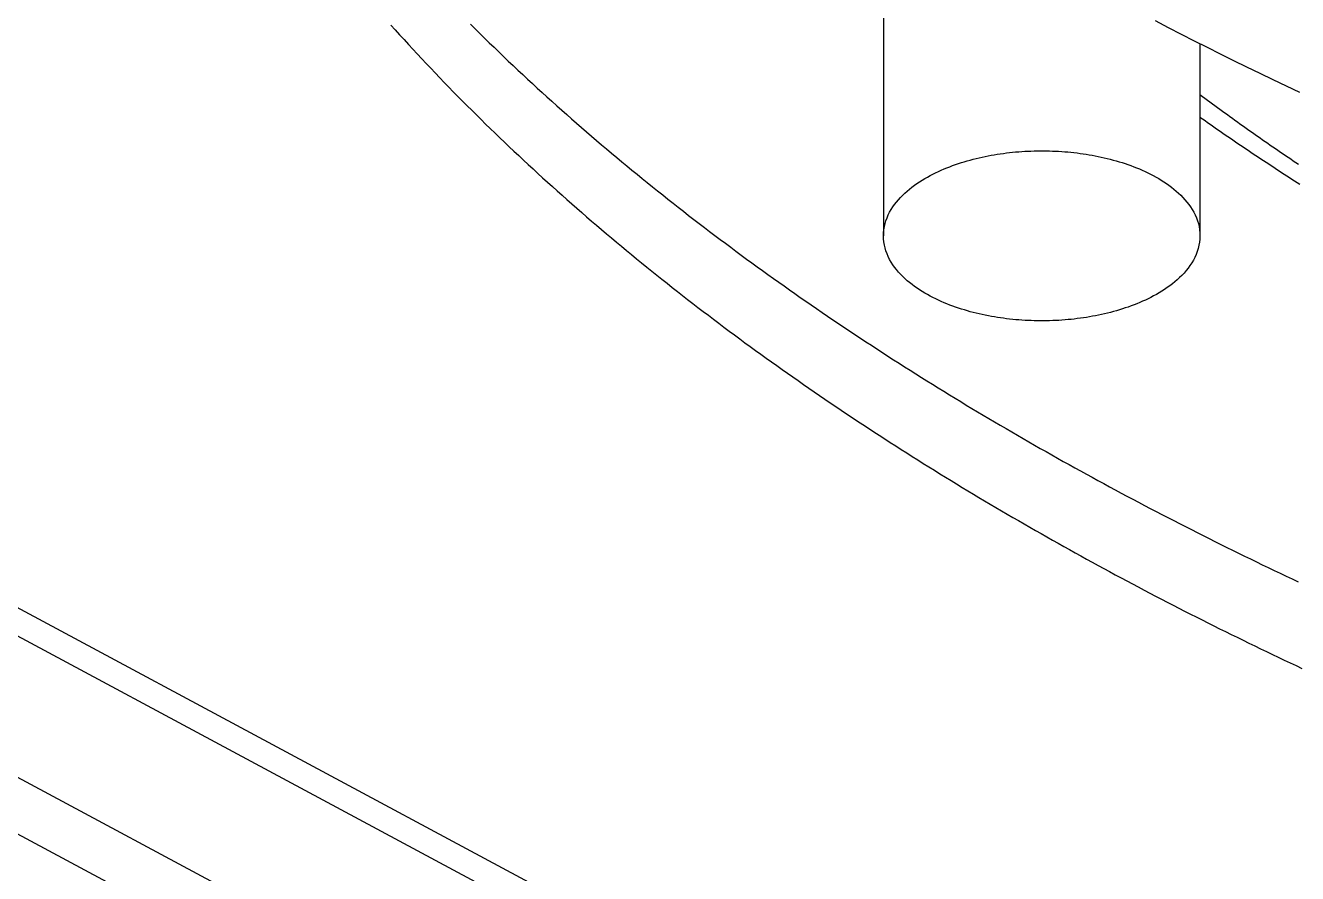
# Model space of a CAD drawing. Header units: millimetres. Extents: x 0 to 841, y 0 to 594.
# Drawn here: x 189.66 to 239.48, y 248.24 to 281.45 of the extents above; entities that cross this region are included whole.
import ezdxf

# ---------------------------------------------------------------- set-up
doc = ezdxf.new("R2010")
doc.units = ezdxf.units.MM
doc.layers.add('FINA', color=7, linetype='CONTINUOUS', lineweight=25)

msp = doc.modelspace()

# ---------------------------------------------------------------- linework, layer by layer
at = {"layer": 'FINA'}
for points in [[(72.531, 321.381), (336.531, 179.64)], [(71.5, 320.827), (335.5, 179.087)], [(71.5, 315.29), (335.5, 173.55)], [(71.5, 315.29), (335.5, 173.55)], [(71.5, 313.075), (335.5, 171.335)], [(223.26, 287.809), (223.26, 273.21)], [(207.087, 281.494), (207.27, 281.312), (207.454, 281.13), (207.638, 280.949), (207.823, 280.769), (208.009, 280.589), (208.195, 280.41), (208.381, 280.231), (208.568, 280.053), (208.756, 279.876), (208.944, 279.699), (209.133, 279.522), (209.322, 279.346), (209.512, 279.171), (209.702, 278.996), (209.893, 278.822), (210.084, 278.649), (210.276, 278.476), (210.469, 278.303), (210.661, 278.131), (210.855, 277.96), (211.048, 277.789), (211.243, 277.619), (211.437, 277.449), (211.633, 277.28), (211.828, 277.112), (212.025, 276.944), (212.221, 276.776), (212.418, 276.609), (212.616, 276.443), (212.814, 276.277), (213.012, 276.111), (213.211, 275.947), (213.411, 275.782), (213.611, 275.619), (213.811, 275.456), (214.011, 275.293), (214.213, 275.131), (214.414, 274.969), (214.616, 274.808), (214.818, 274.647), (215.021, 274.487), (215.224, 274.328), (215.428, 274.169), (215.632, 274.011), (215.836, 273.853), (216.041, 273.695), (216.246, 273.538), (216.452, 273.382), (216.658, 273.226), (216.864, 273.071), (217.071, 272.916), (217.278, 272.761), (217.486, 272.608), (217.694, 272.454), (217.902, 272.301), (218.11, 272.149), (218.319, 271.997), (218.529, 271.846), (218.738, 271.695), (218.949, 271.545), (219.159, 271.395), (219.37, 271.246), (219.581, 271.097), (219.792, 270.948), (220.004, 270.801), (220.216, 270.653), (220.429, 270.506), (220.642, 270.36), (220.855, 270.214), (221.068, 270.069), (221.282, 269.924), (221.496, 269.779), (221.711, 269.635), (221.926, 269.492), (222.141, 269.349), (222.356, 269.206), (222.572, 269.064), (222.788, 268.923), (223.004, 268.781), (223.221, 268.641), (223.438, 268.501), (223.655, 268.361), (223.873, 268.222), (224.09, 268.083), (224.309, 267.944), (224.527, 267.807), (224.746, 267.669), (224.965, 267.532), (225.184, 267.396), (225.404, 267.26), (225.624, 267.124), (225.844, 266.989), (226.064, 266.854), (226.285, 266.72), (226.506, 266.586), (226.727, 266.453), (226.949, 266.32), (227.171, 266.188), (227.393, 266.056), (227.615, 265.924), (227.837, 265.793), (228.06, 265.663), (228.283, 265.532), (228.507, 265.403), (228.73, 265.273), (228.954, 265.144), (229.178, 265.016), (229.403, 264.888), (229.627, 264.76), (229.852, 264.633), (230.077, 264.507), (230.303, 264.38), (230.528, 264.254), (230.754, 264.129), (230.98, 264.004), (231.206, 263.879), (231.433, 263.755), (231.66, 263.632), (231.887, 263.508), (232.114, 263.385), (232.341, 263.263), (232.569, 263.141), (232.797, 263.019), (233.025, 262.898), (233.253, 262.777), (233.482, 262.657), (233.711, 262.537), (233.94, 262.417), (234.169, 262.298), (234.398, 262.18), (234.628, 262.061), (234.858, 261.943), (235.088, 261.826), (235.318, 261.709), (235.548, 261.592), (235.779, 261.476), (236.01, 261.36), (236.241, 261.244), (236.472, 261.129), (236.704, 261.014), (236.935, 260.9), (237.167, 260.786), (237.399, 260.673), (237.632, 260.56), (237.864, 260.447), (238.097, 260.335), (238.329, 260.223), (238.562, 260.111), (238.796, 260), (239.029, 259.889), (239.262, 259.779), (239.496, 259.669)], [(233.896, 281.634), (234.405, 281.37), (234.915, 281.108), (235.426, 280.848), (235.939, 280.59), (236.452, 280.333), (236.966, 280.079), (237.481, 279.827), (237.997, 279.577), (238.513, 279.329), (239.031, 279.082), (239.55, 278.838)], [(203.972, 281.462), (204.142, 281.271), (204.314, 281.082), (204.485, 280.892), (204.658, 280.704), (204.831, 280.516), (205.005, 280.328), (205.179, 280.141), (205.354, 279.955), (205.529, 279.769), (205.706, 279.584), (205.882, 279.399), (206.06, 279.215), (206.238, 279.032), (206.416, 278.849), (206.595, 278.666), (206.775, 278.485), (206.955, 278.303), (207.136, 278.123), (207.318, 277.943), (207.5, 277.763), (207.682, 277.584), (207.865, 277.406), (208.049, 277.228), (208.233, 277.051), (208.418, 276.874), (208.603, 276.698), (208.789, 276.523), (208.975, 276.348), (209.162, 276.173), (209.349, 275.999), (209.537, 275.826), (209.726, 275.653), (209.914, 275.481), (210.104, 275.309), (210.294, 275.138), (210.484, 274.968), (210.675, 274.797), (210.866, 274.628), (211.058, 274.459), (211.25, 274.291), (211.443, 274.123), (211.636, 273.955), (211.83, 273.789), (212.024, 273.622), (212.218, 273.456), (212.413, 273.291), (212.609, 273.127), (212.805, 272.962), (213.001, 272.799), (213.198, 272.636), (213.395, 272.473), (213.593, 272.311), (213.791, 272.15), (213.99, 271.989), (214.188, 271.828), (214.388, 271.668), (214.588, 271.509), (214.788, 271.35), (214.988, 271.191), (215.189, 271.033), (215.391, 270.876), (215.593, 270.719), (215.795, 270.563), (215.997, 270.407), (216.2, 270.251), (216.404, 270.097), (216.607, 269.942), (216.811, 269.788), (217.016, 269.635), (217.221, 269.482), (217.426, 269.33), (217.632, 269.178), (217.838, 269.026), (218.044, 268.876), (218.251, 268.725), (218.458, 268.575), (218.665, 268.426), (218.873, 268.277), (219.081, 268.129), (219.289, 267.981), (219.498, 267.833), (219.707, 267.686), (219.917, 267.54), (220.126, 267.394), (220.336, 267.248), (220.547, 267.103), (220.758, 266.958), (220.969, 266.814), (221.18, 266.671), (221.392, 266.528), (221.604, 266.385), (221.816, 266.243), (222.029, 266.101), (222.242, 265.96), (222.455, 265.819), (222.669, 265.678), (222.883, 265.538), (223.097, 265.399), (223.312, 265.26), (223.526, 265.121), (223.742, 264.983), (223.957, 264.846), (224.173, 264.709), (224.389, 264.572), (224.605, 264.436), (224.821, 264.3), (225.038, 264.164), (225.255, 264.03), (225.473, 263.895), (225.69, 263.761), (225.908, 263.628), (226.127, 263.494), (226.345, 263.362), (226.564, 263.23), (226.783, 263.098), (227.002, 262.966), (227.222, 262.835), (227.441, 262.705), (227.661, 262.575), (227.882, 262.445), (228.102, 262.316), (228.323, 262.187), (228.544, 262.059), (228.765, 261.931), (228.987, 261.804), (229.209, 261.677), (229.431, 261.55), (229.653, 261.424), (229.876, 261.298), (230.098, 261.173), (230.321, 261.048), (230.545, 260.923), (230.768, 260.799), (230.992, 260.676), (231.216, 260.552), (231.44, 260.429), (231.664, 260.307), (231.889, 260.185), (232.114, 260.063), (232.339, 259.942), (232.564, 259.822), (232.79, 259.701), (233.015, 259.581), (233.241, 259.462), (233.467, 259.343), (233.694, 259.224), (233.92, 259.105), (234.147, 258.988), (234.374, 258.87), (234.601, 258.753), (234.829, 258.636), (235.056, 258.52), (235.284, 258.404), (235.512, 258.288), (235.74, 258.173), (235.969, 258.058), (236.197, 257.944), (236.426, 257.83), (236.655, 257.717), (236.884, 257.603), (237.113, 257.491), (237.343, 257.378), (237.573, 257.266), (237.803, 257.155), (238.033, 257.043), (238.263, 256.933), (238.494, 256.822), (238.724, 256.712), (238.955, 256.602), (239.186, 256.493), (239.417, 256.384), (239.649, 256.275)], [(235.657, 280.731), (235.657, 273.21)], [(235.657, 278.742), (235.754, 278.67), (235.851, 278.598), (235.948, 278.526), (236.046, 278.454), (236.143, 278.382), (236.24, 278.31), (236.338, 278.238), (236.436, 278.167), (236.533, 278.096), (236.631, 278.024), (236.729, 277.953), (236.827, 277.882), (236.926, 277.812), (237.024, 277.741), (237.122, 277.67), (237.221, 277.6), (237.319, 277.53), (237.418, 277.46), (237.516, 277.389), (237.615, 277.32), (237.714, 277.25), (237.813, 277.18), (237.912, 277.111), (238.011, 277.041), (238.111, 276.972), (238.21, 276.903), (238.309, 276.834), (238.409, 276.765), (238.509, 276.696), (238.608, 276.628), (238.708, 276.559), (238.808, 276.491), (238.908, 276.423), (239.008, 276.354), (239.108, 276.286), (239.208, 276.219), (239.309, 276.151), (239.409, 276.083), (239.509, 276.016)], [(235.657, 277.857), (235.756, 277.787), (235.854, 277.718), (235.953, 277.648), (236.052, 277.579), (236.151, 277.51), (236.25, 277.441), (236.349, 277.373), (236.448, 277.304), (236.547, 277.235), (236.647, 277.167), (236.746, 277.099), (236.846, 277.031), (236.945, 276.963), (237.045, 276.895), (237.145, 276.827), (237.244, 276.759), (237.344, 276.692), (237.444, 276.624), (237.545, 276.557), (237.645, 276.49), (237.745, 276.423), (237.845, 276.356), (237.946, 276.289), (238.046, 276.222), (238.147, 276.156), (238.248, 276.089), (238.348, 276.023), (238.449, 275.957), (238.55, 275.891), (238.651, 275.825), (238.752, 275.759), (238.853, 275.693), (238.954, 275.627), (239.056, 275.562), (239.157, 275.497), (239.259, 275.431), (239.36, 275.366), (239.462, 275.301), (239.563, 275.236)], [(223.26, 273.21), (223.265, 273.33), (223.277, 273.45), (223.297, 273.569), (223.324, 273.686), (223.359, 273.801), (223.401, 273.914), (223.449, 274.025), (223.504, 274.132), (223.563, 274.237), (223.628, 274.339), (223.698, 274.437), (223.771, 274.532), (223.849, 274.625), (223.93, 274.714), (224.014, 274.8), (224.101, 274.883), (224.191, 274.963), (224.283, 275.041), (224.378, 275.116), (224.474, 275.188), (224.573, 275.257), (224.673, 275.324), (224.775, 275.389), (224.878, 275.451), (224.982, 275.511), (225.088, 275.569), (225.195, 275.625), (225.303, 275.679), (225.412, 275.73), (225.522, 275.78), (225.632, 275.828), (225.744, 275.873), (225.856, 275.917), (225.969, 275.96), (226.082, 276), (226.196, 276.039), (226.311, 276.076), (226.426, 276.112), (226.542, 276.146), (226.658, 276.178), (226.774, 276.209), (226.891, 276.238), (227.008, 276.266), (227.126, 276.293), (227.244, 276.318), (227.362, 276.341), (227.481, 276.363), (227.599, 276.384), (227.718, 276.403), (227.837, 276.422), (227.957, 276.438), (228.076, 276.454), (228.196, 276.468), (228.316, 276.48), (228.436, 276.492), (228.556, 276.502), (228.676, 276.511), (228.796, 276.518), (228.917, 276.525), (229.037, 276.53), (229.157, 276.533), (229.278, 276.536), (229.398, 276.537), (229.519, 276.537), (229.639, 276.536), (229.76, 276.533), (229.88, 276.53), (230.001, 276.525), (230.121, 276.518), (230.241, 276.511), (230.362, 276.502), (230.482, 276.492), (230.602, 276.48), (230.721, 276.468), (230.841, 276.454), (230.961, 276.438), (231.08, 276.422), (231.199, 276.403), (231.318, 276.384), (231.437, 276.363), (231.555, 276.341), (231.674, 276.318), (231.791, 276.293), (231.909, 276.266), (232.026, 276.238), (232.143, 276.209), (232.26, 276.178), (232.376, 276.146), (232.491, 276.112), (232.606, 276.076), (232.721, 276.039), (232.835, 276), (232.949, 275.96), (233.062, 275.917), (233.174, 275.873), (233.285, 275.828), (233.396, 275.78), (233.506, 275.73), (233.615, 275.679), (233.722, 275.625), (233.829, 275.569), (233.935, 275.511), (234.04, 275.451), (234.143, 275.389), (234.244, 275.324), (234.344, 275.257), (234.443, 275.188), (234.539, 275.116), (234.634, 275.041), (234.726, 274.963), (234.816, 274.883), (234.903, 274.8), (234.988, 274.714), (235.069, 274.625), (235.146, 274.532), (235.22, 274.437), (235.289, 274.339), (235.354, 274.237), (235.414, 274.132), (235.468, 274.025), (235.516, 273.914), (235.558, 273.801), (235.593, 273.686), (235.621, 273.569), (235.641, 273.45), (235.653, 273.33), (235.657, 273.21)], [(233.842, 270.856), (233.735, 270.8), (233.627, 270.747), (233.518, 270.695), (233.408, 270.645), (233.297, 270.597), (233.186, 270.551), (233.074, 270.506), (232.961, 270.464), (232.847, 270.423), (232.733, 270.384), (232.618, 270.347), (232.503, 270.311), (232.387, 270.277), (232.271, 270.244), (232.155, 270.213), (232.038, 270.183), (231.92, 270.155), (231.803, 270.129), (231.685, 270.104), (231.566, 270.08), (231.448, 270.058), (231.329, 270.037), (231.21, 270.017), (231.091, 269.999), (230.971, 269.982), (230.851, 269.967), (230.732, 269.953), (230.612, 269.94), (230.492, 269.928), (230.371, 269.918), (230.251, 269.909), (230.131, 269.901), (230.01, 269.895), (229.89, 269.89), (229.769, 269.886), (229.648, 269.883), (229.528, 269.882), (229.407, 269.882), (229.286, 269.883), (229.166, 269.885), (229.045, 269.889), (228.925, 269.894), (228.804, 269.9), (228.684, 269.908), (228.563, 269.917), (228.443, 269.927), (228.323, 269.938), (228.203, 269.951), (228.083, 269.965), (227.964, 269.98), (227.844, 269.997), (227.725, 270.015), (227.606, 270.034), (227.487, 270.055), (227.368, 270.077), (227.25, 270.1), (227.132, 270.125), (227.014, 270.152), (226.897, 270.179), (226.78, 270.209), (226.663, 270.24), (226.547, 270.272), (226.431, 270.306), (226.316, 270.341), (226.201, 270.378), (226.087, 270.417), (225.973, 270.458), (225.86, 270.5), (225.748, 270.544), (225.636, 270.59), (225.525, 270.638), (225.415, 270.687), (225.306, 270.739), (225.198, 270.793), (225.091, 270.848), (224.985, 270.906), (224.881, 270.966), (224.777, 271.028), (224.676, 271.093), (224.575, 271.16), (224.477, 271.23), (224.38, 271.302), (224.285, 271.377), (224.193, 271.454), (224.103, 271.535), (224.016, 271.618), (223.931, 271.704), (223.85, 271.793), (223.772, 271.885), (223.698, 271.981), (223.629, 272.079), (223.564, 272.181), (223.504, 272.286), (223.45, 272.394), (223.401, 272.504), (223.359, 272.617), (223.324, 272.733), (223.297, 272.85), (223.277, 272.969), (223.265, 273.089), (223.26, 273.21)], [(235.657, 273.21), (235.653, 273.085), (235.64, 272.961), (235.618, 272.838), (235.589, 272.717), (235.551, 272.598), (235.507, 272.481), (235.455, 272.367), (235.398, 272.257), (235.334, 272.149), (235.265, 272.045), (235.192, 271.945), (235.114, 271.847), (235.032, 271.753), (234.946, 271.662), (234.857, 271.575), (234.766, 271.49), (234.671, 271.409), (234.574, 271.33), (234.475, 271.255), (234.373, 271.182), (234.27, 271.112), (234.165, 271.044), (234.059, 270.979), (233.951, 270.917), (233.842, 270.856)]]:
    msp.add_lwpolyline(points, dxfattribs=at)

doc.saveas('drawing.dxf')
